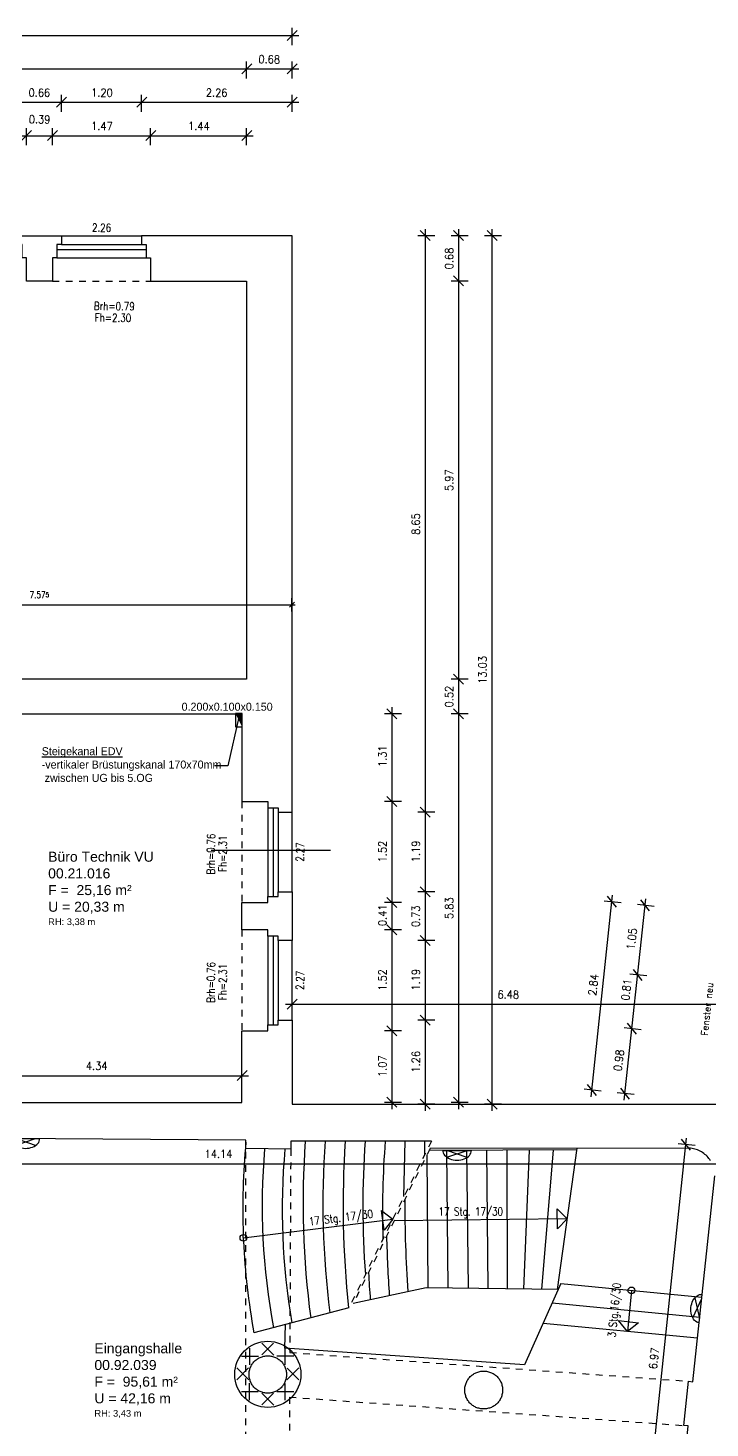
# Model space of a CAD drawing. Header units: metres. Extents: x -7 to 99688, y -10762 to -90.
# Drawn here: x 8.2 to 18.42, y -111.52 to -90.52 of the extents above; entities that cross this region are included whole.
import ezdxf
from ezdxf.enums import TextEntityAlignment as Align

# ---------------------------------------------------------------- set-up
doc = ezdxf.new("R2010")
doc.units = ezdxf.units.M
doc.header["$LTSCALE"] = 0.03
doc.linetypes.add('DOT', pattern=[0])
doc.linetypes.add('GESTRICHELT2', pattern=[4.5, 3, -1.5])
doc.layers.get('0').update_dxf_attribs({"linetype": 'CONTINUOUS'})
doc.layers.get('Defpoints').update_dxf_attribs({"linetype": 'CONTINUOUS'})
for name, color, linetype in [('A_ansicht', 9, 'CONTINUOUS'), ('A_bemaßung', 2, 'CONTINUOUS'), ('A_Elektro', 10, 'CONTINUOUS'), ('A_fenster', 7, 'CONTINUOUS'), ('A_Höhen', 3, 'CONTINUOUS'), ('A_räume', 5, 'CONTINUOUS'), ('A_TECHNOLOGIE', 7, 'CONTINUOUS'), ('A_text', 5, 'CONTINUOUS'), ('A_treppe', 3, 'CONTINUOUS'), ('A_verdeckt', 8, 'GESTRICHELT2'), ('A_wände', 6, 'CONTINUOUS'), ('CKMA0002', 2, 'CONTINUOUS'), ('E__DURCHBR', 2, 'CONTINUOUS'), ('E__LEUCHTEN', 6, 'CONTINUOUS'), ('E__VERSYS', 2, 'CONTINUOUS')]:
    doc.layers.add(name, color=color, linetype=linetype)
doc.styles.add('BOLDSIMP_FNT', font='TXT.shx', dxfattribs={"width": 0.9, "height": 0.12})
doc.styles.add('SIMPLEX', font='simplex.shx', dxfattribs={"width": 0.8, "height": 0.1})
doc.styles.get("Standard").update_dxf_attribs({"font": 'txt', "height": 1})
doc.dimstyles.get("Standard").update_dxf_attribs({"dimtxt": 0.1, "dimasz": 0.05, "dimexe": 0.1, "dimexo": 0, "dimgap": 0.1, "dimtad": 1, "dimdec": 4, "dimrnd": 0.0025, "dimzin": 0, "dimdsep": 46, "dimtxsty": 'SIMPLEX', "dimblk": 'DIMCROSS', "dimblk1": 'DIMCROSS', "dimblk2": 'DIMCROSS', "dimsah": 1, "dimcen": 2.5, "dimdle": 0.025, "dimclrd": 1, "dimclre": 1, "dimclrt": 6, "dimadec": 0, "dimazin": 0, "dimtfac": 1, "dimtdec": 4, "dimtix": 1, "dimtmove": 2, "dimatfit": 3, "dimfxl": 1, "dimtvp": 1, "dimtolj": 1, "dimtzin": 0, "dimarcsym": 0})

# ---------------------------------------------------------------- blocks, each defined once
blk = doc.blocks.new('SLASH1')
at = {"layer": 'A_bemaßung', "color": 2, "linetype": 'Continuous'}
for p, q in [((0.07663, 0.07663), (-0.07319, -0.07319)), ((0, -0.14068), (0, 0.11466))]:
    blk.add_line(p, q, dxfattribs=at)
blk = doc.blocks.new('DIMCROSS')
at = {"color": 0, "linetype": 'ByBlock'}
blk.add_line((-1, 0), (1, 0), dxfattribs=at)
at = {"linetype": 'ByBlock'}
blk.add_line((-0.707107, -0.707107), (0.707107, 0.707107), dxfattribs=at)
blk = doc.blocks.new('*D48')
at = {"layer": 'CKMA0002', "color": 1, "lineweight": -2}
for p, q in [((12.157, -99.273), (12.157, -99.073)), ((4.632, -99.173), (12.107, -99.173))]:
    blk.add_line(p, q, dxfattribs=at)
at = {"layer": 'Defpoints', "color": 0}
for p in [(12.157, -99.173), (12.157, -100.687), (4.582, -103.625)]:
    blk.add_point(p, dxfattribs=at)
at = {"layer": 'CKMA0002', "color": 1, "lineweight": -2, "xscale": 0.05, "yscale": 0.05, "zscale": 0.05, "rotation": 180}
blk.add_blockref('DIMCROSS', (4.582, -99.173), dxfattribs=at)
at = {"layer": 'CKMA0002', "color": 1, "lineweight": -2, "xscale": 0.05, "yscale": 0.05, "zscale": 0.05}
blk.add_blockref('DIMCROSS', (12.157, -99.173), dxfattribs=at)
at = {"layer": 'CKMA0002', "color": 3, "insert": (8.37, -99.023), "char_height": 0.1, "attachment_point": 5, "style": 'SIMPLEX'}
blk.add_mtext('\\A1;7.57{\\A1\\H0.7x\\S5;}', dxfattribs=at)
blk = doc.blocks.new('Deckendurchbruch')
for p, q in [((1, 1), (0, 1)), ((0, 1), (0, 0)), ((0, 0), (1, 0)), ((1, 0), (1, 1))]:
    blk.add_line(p, q)
blk.add_solid([(0, 0), (1, 1), (0, 1)])
blk = doc.blocks.new('A$C72355A88')
at = {"layer": 'E__DURCHBR', "linetype": 'Continuous'}
ref = blk.add_blockref('Deckendurchbruch', (12.368, 26.989), dxfattribs=dict(at, xscale=0.2000000053589736, yscale=0.09999999999999432, zscale=1.1011, rotation=270.0000046056928))
ref.add_attrib('EC_DIM', '0.200x0.100x0.150', (11.56, 27.031), dxfattribs={"linetype": 'Continuous', "height": 0.12})
blk = doc.blocks.new('A$C52207EFF')
at = {"layer": 'E__VERSYS', "color": 7, "linetype": 'Continuous', "ltscale": 5}
for p, q in [((12.419, 26.934), (12.255, 26.207)), ((12.255, 26.207), (12.051, 26.207))]:
    blk.add_line(p, q, dxfattribs=at)
at = {"layer": 'E__VERSYS', "color": 7, "insert": (9.463, 25.962), "char_height": 0.12, "attachment_point": 7}
blk.add_mtext('{\\LSteigekanal EDV\\P}-vertikaler Brüstungskanal 170x70mm \\P zwischen UG bis 5.OG', dxfattribs=at)
blk = doc.blocks.new('Wandleuchte')
at = {"layer": 'E__LEUCHTEN', "color": 6}
for p, q in [((-154, -6), (-153, 8)), ((-153, 8), (-149, 21)), ((-149, 21), (-143, 34)), ((-143, 34), (-134, 47)), ((-134, 47), (-123, 58)), ((-123, 58), (-110, 68)), ((-110, 68), (-94, 77)), ((-110, 68), (107, -6)), ((107, 68), (-110, -6)), ((-94, 77), (-78, 85)), ((-78, 85), (-60, 91)), ((-60, 91), (-41, 95)), ((-41, 95), (-21, 98)), ((-21, 98), (-1, 99)), ((-1, 99), (19, 98)), ((19, 98), (38, 95)), ((38, 95), (57, 91)), ((57, 91), (75, 85)), ((75, 85), (92, 77)), ((92, 77), (107, 68)), ((107, 68), (120, 58)), ((120, 58), (131, 47)), ((131, 47), (140, 34)), ((140, 34), (146, 21)), ((146, 21), (150, 8)), ((150, 8), (152, -6)), ((-154, -6), (152, -6))]:
    blk.add_line(p, q, dxfattribs=at)
blk = doc.blocks.new('Lichtelement')
at = {"layer": 'E__LEUCHTEN', "color": 6, "linetype": 'Continuous', "ltscale": 5}
for p, q in [((11.524, -110.575), (11.524, -110.322)), ((11.703, -110.425), (11.881, -110.246)), ((11.884, -110.427), (11.705, -110.249)), ((12.054, -110.571), (12.054, -110.318)), ((11.328, -110.796), (11.506, -110.617)), ((11.509, -110.798), (11.33, -110.619)), ((11.653, -110.449), (11.401, -110.449)), ((12.184, -110.445), (11.932, -110.445)), ((12.081, -110.797), (12.259, -110.619)), ((12.262, -110.799), (12.083, -110.621)), ((11.521, -111.102), (11.521, -110.85)), ((12.054, -111.105), (12.054, -110.853)), ((11.65, -110.976), (11.398, -110.976)), ((11.703, -111.175), (11.881, -110.997)), ((11.884, -111.178), (11.705, -110.999)), ((12.184, -110.979), (11.932, -110.979))]:
    blk.add_line(p, q, dxfattribs=at)
blk.add_circle((11.794, -110.716), 0.496, dxfattribs=at)

msp = doc.modelspace()

# ---------------------------------------------------------------- linework, layer by layer
at = {"layer": 'A_ansicht', "color": 9, "linetype": 'Continuous'}
for p, q in [((8.70226, -93.63948), (9.90228, -93.63946)), ((8.63227, -93.96948), (9.97227, -93.96947)), ((11.7972, -102.21747), (11.79721, -103.54747)), ((12.15722, -103.47897), (12.1572, -102.28596)), ((11.79721, -104.14248), (11.7972, -105.47249)), ((12.1572, -105.40397), (12.1572, -104.21098))]:
    msp.add_line(p, q, dxfattribs=at)
at = {"layer": 'A_bemaßung', "linetype": 'Continuous'}
for p, q in [((-1.15774, -90.6395), (12.25726, -90.63949)), ((-1.15774, -91.13949), (12.25727, -91.13948)), ((-1.15773, -91.63949), (12.25728, -91.63948)), ((-0.45273, -92.13949), (11.57727, -92.13947)), ((14.15721, -106.76483), (14.15721, -93.53949)), ((14.65722, -106.73647), (14.6572, -93.53949)), ((15.15722, -106.76481), (15.1572, -93.5395)), ((13.65721, -106.73647), (13.65721, -100.70948)), ((16.63974, -106.55219), (16.96206, -103.53005)), ((17.13693, -106.60521), (17.45923, -103.58307)), ((12.05727, -105.16482), (18.73889, -105.16482)), ((6.96722, -106.23645), (11.50721, -106.23645)), ((17.32485, -114.30168), (18.07103, -107.17153)), ((4.30177, -107.55648), (18.63971, -107.55648))]:
    msp.add_line(p, q, dxfattribs=at)
at = {"layer": 'A_fenster', "linetype": 'Continuous'}
for p, q in [((8.63228, -93.8445), (9.97228, -93.84448)), ((8.70228, -93.76947), (9.90226, -93.76948)), ((11.87722, -102.21747), (11.8772, -103.54747)), ((11.9522, -102.28597), (11.95221, -103.47896)), ((11.87722, -104.14248), (11.8772, -105.47248)), ((11.9522, -104.21098), (11.95221, -105.40397))]:
    msp.add_line(p, q, dxfattribs=at)
at = {"layer": 'A_TECHNOLOGIE'}
msp.add_line((10.94726, -102.85303), (12.7356, -102.85303), dxfattribs=at)
at = {"layer": 'A_treppe', "linetype": 'Continuous'}
for p, q in [((13.83581, -108.049), (13.85344, -107.21713)), ((14.14531, -107.21715), (14.14408, -107.42616)), ((14.17779, -107.42568), (14.19406, -109.4172)), ((16.42625, -107.35082), (14.21079, -107.35903)), ((14.49677, -109.42127), (14.47932, -107.35804)), ((14.77235, -107.35695), (14.79664, -109.42529)), ((15.09918, -109.42938), (15.08029, -107.3558)), ((15.37927, -107.35471), (15.3808, -109.43317)), ((15.63366, -109.4366), (15.71815, -107.35345)), ((16.07032, -107.35214), (15.8952, -109.4401)), ((16.13877, -109.44338), (16.42987, -107.32461)), ((16.18786, -109.35485), (15.64291, -110.5753)), ((16.18786, -109.35485), (18.30162, -109.55772)), ((14.16627, -109.41683), (13.07602, -109.6517)), ((16.14828, -109.44352), (14.16627, -109.41683)), ((13.00933, -109.71882), (11.58716, -110.09315)), ((18.26912, -109.86276), (16.05592, -109.65032)), ((12.04928, -110.32483), (12.05727, -109.96939)), ((18.23589, -110.17467), (15.921, -109.95246)), ((15.64291, -110.5753), (12.04928, -110.32483))]:
    msp.add_line(p, q, dxfattribs=at)
at = {"layer": 'A_treppe', "color": 1, "linetype": 'Continuous'}
for p, q in [((11.42772, -108.66762), (13.6686, -108.38684)), ((16.28432, -108.38401), (13.68967, -108.41189)), ((11.42982, -108.71757), (11.42562, -108.61767)), ((17.24474, -109.45628), (17.18546, -110.07384))]:
    msp.add_line(p, q, dxfattribs=at)
for points in [[(13.6686, -108.38684), (13.53841, -108.55432), (13.50112, -108.25665), (13.6686, -108.38684)], [(16.28432, -108.38401), (16.13593, -108.5356), (16.13273, -108.23562), (16.28432, -108.38401)], [(17.18546, -110.07384), (17.05317, -109.90801), (17.35129, -109.94155), (17.18546, -110.07384)]]:
    msp.add_lwpolyline(points, dxfattribs=at)
for centre in [(11.42772, -108.66762), (17.24474, -109.45628)]:
    msp.add_circle(centre, 0.05, dxfattribs=at)
at = {"layer": 'A_treppe', "linetype": 'Continuous'}
for centre, radius, start, end in [((21.75122, -108.23372), 10.33274, 174.446564, 182.129516), ((25.46261, -108.14364), 13.13892, 175.955223, 187.547041), ((25.61647, -108.13985), 12.99667, 175.927794, 187.310018), ((27.73238, -108.16279), 14.80897, 176.338104, 186.035293), ((26.86845, -108.20288), 13.64941, 175.857999, 184.267893), ((27.09994, -108.27158), 13.58637, 175.548541, 181.75296), ((21.43245, -108.189), 9.72369, 174.953012, 190.827264), ((22.19071, -108.24383), 10.18042, 174.893279, 189.614353), ((32.11803, -108.21029), 18.26847, 179.616619, 183.971592), ((21.75122, -108.23372), 10.33274, 182.68396, 190.36703), ((33.55248, -108.17924), 19.98303, 181.332283, 183.891572), ((33.09751, -108.09932), 19.8236, 183.157172, 184.332404)]:
    msp.add_arc(centre, radius, start, end, dxfattribs=at)
at = {"layer": 'A_verdeckt'}
for p, q in [((8.56728, -94.31949), (10.03727, -94.31949)), ((11.40721, -102.12448), (11.40721, -103.64046)), ((11.40722, -104.04949), (11.40721, -105.56547)), ((14.24753, -107.21718), (13.00933, -109.71882)), ((11.46726, -114.07783), (11.46626, -107.32983)), ((12.13827, -107.33883), (12.12378, -110.38804)), ((14.22601, -107.32825), (13.07602, -109.6517)), ((12.12378, -110.38804), (18.10125, -110.81881)), ((12.12059, -111.0565), (12.10625, -114.07481)), ((12.12059, -111.0565), (18.03057, -111.48242))]:
    msp.add_line(p, q, dxfattribs=at)
at = {"layer": 'A_wände', "linetype": 'Continuous'}
for points in [[(7.5972, -100.80949), (11.4072, -100.80947), (11.40721, -102.12448), (11.79722, -102.12446), (11.7972, -102.21747), (11.95221, -102.21747), (11.9522, -102.28597), (12.15726, -102.28598), (12.15726, -93.63948), (9.90227, -93.63947), (9.90226, -93.76948), (9.97228, -93.76949), (9.97227, -93.96947), (10.03727, -93.96949), (10.03727, -94.31949), (11.47726, -94.3195), (11.47728, -100.28948), (6.06726, -100.28947), (6.06725, -100.45949), (6.17976, -100.45949), (6.26726, -100.80948)], [(8.17727, -93.96948), (8.11227, -93.96948), (8.11227, -93.76949), (8.04227, -93.76947), (8.04226, -93.63948), (8.70227, -93.63949), (8.70228, -93.76947), (8.63227, -93.76949), (8.63227, -93.96948), (8.56727, -93.96948), (8.56728, -94.31949), (8.17727, -94.31949), (8.17727, -93.96948)], [(11.40721, -103.64046), (11.79722, -103.64047), (11.79721, -103.54747), (11.95222, -103.54747), (11.95221, -103.47896), (12.15722, -103.47897), (12.15726, -104.21098), (11.9522, -104.21098), (11.9522, -104.14249), (11.79721, -104.14248), (11.79722, -104.04949), (11.40722, -104.04949), (11.40721, -103.64046)], [(14.24753, -107.21718), (12.13828, -107.21683), (12.13827, -107.33883), (11.46626, -107.32983), (11.4672, -107.20392), (6.4623, -107.16686), (6.20827, -106.416), (6.09727, -106.41599), (6.09727, -106.2495), (6.85725, -106.24949), (6.85727, -105.33449), (6.97727, -105.33448), (6.97727, -103.54948), (7.0672, -103.54949), (7.06722, -106.63647), (11.40721, -106.63645), (11.40721, -105.56547), (11.79722, -105.56548), (11.7972, -105.47249), (11.95222, -105.47249), (11.95221, -105.40397), (12.15727, -105.40396), (12.15727, -106.66483), (18.6389, -106.66481)], [(18.43215, -107.51343), (18.42022, -107.49549), (18.40734, -107.47819), (18.39359, -107.46161), (18.379, -107.44577), (18.36358, -107.4307), (18.3474, -107.41645), (18.33051, -107.40309), (18.31291, -107.39064), (18.29472, -107.37909), (18.27592, -107.36856), (18.25662, -107.35898), (18.23682, -107.35045), (18.21662, -107.34295), (18.19605, -107.33653), (18.17517, -107.3312), (18.15404, -107.32696), (18.13272, -107.32384), (18.11126, -107.32181), (14.22601, -107.32825)], [(18.95799, -111.99889), (18.06847, -111.74617), (18.09584, -111.48936), (18.03057, -111.48242), (18.10126, -110.81882), (18.16652, -110.82578), (18.49526, -107.73854)], [(12.07443, -110.70295), (12.07489, -110.71758), (12.07451, -110.73227), (12.07335, -110.74691), (12.07145, -110.76147), (12.06879, -110.7759), (12.06535, -110.79019), (12.06118, -110.80427), (12.05629, -110.81812), (12.05066, -110.83168), (12.04434, -110.84495), (12.03734, -110.85786), (12.02966, -110.87037), (12.02133, -110.88249), (12.0124, -110.89413), (12.00286, -110.9053), (11.99275, -110.91598), (11.9821, -110.92607), (11.97093, -110.93562), (11.95929, -110.94454), (11.94718, -110.95287), (11.93466, -110.96056), (11.92176, -110.96757), (11.90848, -110.97387), (11.89492, -110.9795), (11.88108, -110.98441), (11.867, -110.98858), (11.85273, -110.99202), (11.83827, -110.9947), (11.82373, -110.99661), (11.80907, -110.99774), (11.79441, -110.99815), (11.77971, -110.99777), (11.76507, -110.99661), (11.75051, -110.9947), (11.73609, -110.99203), (11.72181, -110.98861), (11.70771, -110.98444), (11.69386, -110.97955), (11.6803, -110.97391), (11.66704, -110.96761), (11.65412, -110.9606), (11.64161, -110.95292), (11.62951, -110.94461), (11.61786, -110.93566), (11.60669, -110.92611), (11.59603, -110.916), (11.58594, -110.90537), (11.57639, -110.8942), (11.56745, -110.88252), (11.55912, -110.87043), (11.55145, -110.85791), (11.54444, -110.84502), (11.53812, -110.83177), (11.53249, -110.8182), (11.52761, -110.80436), (11.52343, -110.79028), (11.52, -110.776), (11.51732, -110.76154), (11.51539, -110.74701), (11.51425, -110.73235), (11.51384, -110.71768), (11.51424, -110.70299), (11.51539, -110.68835), (11.5173, -110.67379), (11.51996, -110.65936), (11.5234, -110.64508), (11.52756, -110.631), (11.53248, -110.61715), (11.53809, -110.60358), (11.54441, -110.59031), (11.55143, -110.57742), (11.55909, -110.5649), (11.56741, -110.55279), (11.57635, -110.54115), (11.58588, -110.52998), (11.596, -110.51932), (11.60665, -110.50922), (11.61782, -110.49969), (11.62946, -110.49073), (11.64158, -110.48242), (11.65407, -110.47474), (11.66698, -110.46773), (11.68023, -110.4614), (11.69381, -110.45579), (11.70764, -110.4509), (11.72171, -110.44674), (11.73601, -110.44331), (11.75044, -110.44062), (11.76501, -110.43869), (11.77965, -110.43754), (11.79432, -110.43715), (11.80899, -110.43754), (11.82363, -110.43868), (11.8382, -110.4406), (11.85264, -110.44326), (11.86692, -110.44672), (11.88099, -110.45088), (11.89484, -110.45578), (11.90842, -110.46139), (11.92165, -110.46773), (11.93456, -110.47474), (11.94709, -110.48241), (11.95917, -110.49071), (11.97084, -110.49966), (11.98201, -110.50919), (11.99264, -110.51931), (12.00277, -110.52996), (12.0123, -110.54112), (12.02125, -110.55277), (12.02955, -110.56486), (12.03723, -110.57739), (12.04424, -110.59028), (12.05056, -110.60354), (12.05618, -110.61712), (12.06108, -110.63094), (12.06524, -110.64502), (12.06869, -110.65931), (12.07137, -110.67376), (12.07328, -110.68831), (12.07443, -110.70295)], [(15.31429, -110.93601), (15.31473, -110.95081), (15.31434, -110.96568), (15.31316, -110.98051), (15.31124, -110.99525), (15.30853, -111.00988), (15.30506, -111.02433), (15.30084, -111.03859), (15.29587, -111.05262), (15.29018, -111.06635), (15.2838, -111.07977), (15.27671, -111.09286), (15.26893, -111.10552), (15.26051, -111.11779), (15.25146, -111.12958), (15.2418, -111.14091), (15.23157, -111.15168), (15.22077, -111.16193), (15.20946, -111.17159), (15.19767, -111.18065), (15.18543, -111.18908), (15.17274, -111.19686), (15.15966, -111.20395), (15.14624, -111.21035), (15.1325, -111.21604), (15.11849, -111.22101), (15.10423, -111.22524), (15.08976, -111.22871), (15.07515, -111.23142), (15.06041, -111.23336), (15.04558, -111.23453), (15.03072, -111.23492), (15.01584, -111.23453), (15.00102, -111.23335), (14.98626, -111.23141), (14.97165, -111.22871), (14.95719, -111.22524), (14.94293, -111.22102), (14.92892, -111.21607), (14.91517, -111.21036), (14.90176, -111.20398), (14.88868, -111.19687), (14.876, -111.18911), (14.86375, -111.18069), (14.85194, -111.17164), (14.84062, -111.16199), (14.82983, -111.15173), (14.8196, -111.14093), (14.80995, -111.12963), (14.80089, -111.11784), (14.79247, -111.10559), (14.78471, -111.09291), (14.7776, -111.07984), (14.7712, -111.06642), (14.7655, -111.05268), (14.76055, -111.03867), (14.75633, -111.02439), (14.75285, -111.00993), (14.75015, -110.99532), (14.74821, -110.98059), (14.74704, -110.96575), (14.74664, -110.95091), (14.74706, -110.93602), (14.7482, -110.92122), (14.75014, -110.90648), (14.75285, -110.89187), (14.75632, -110.87741), (14.76054, -110.86315), (14.76551, -110.84912), (14.7712, -110.83539), (14.77759, -110.82195), (14.78468, -110.80888), (14.79246, -110.79621), (14.80086, -110.78394), (14.80992, -110.77216), (14.81958, -110.76084), (14.82982, -110.75005), (14.8406, -110.7398), (14.85192, -110.73015), (14.86371, -110.72108), (14.87597, -110.71268), (14.88864, -110.7049), (14.9017, -110.69782), (14.91512, -110.69142), (14.92887, -110.68573), (14.94289, -110.68077), (14.95715, -110.67654), (14.97162, -110.67307), (14.98622, -110.67035), (15.00096, -110.66842), (15.0158, -110.66725), (15.03064, -110.66686), (15.04552, -110.66725), (15.06033, -110.66842), (15.07507, -110.67037), (15.08969, -110.67307), (15.10415, -110.67653), (15.11842, -110.68075), (15.13243, -110.68573), (15.14618, -110.69141), (15.1596, -110.69779), (15.17266, -110.70489), (15.18533, -110.71267), (15.1976, -110.72108), (15.20938, -110.73014), (15.22071, -110.7398), (15.23148, -110.75003), (15.24173, -110.76083), (15.2514, -110.77213), (15.26044, -110.78394), (15.26885, -110.79617), (15.27664, -110.80887), (15.28373, -110.82193), (15.29013, -110.83534), (15.29581, -110.8491), (15.30079, -110.8631), (15.30501, -110.87736), (15.30847, -110.89181), (15.31118, -110.90644), (15.31312, -110.92118), (15.31429, -110.93601)]]:
    msp.add_lwpolyline(points, dxfattribs=at)

# ---------------------------------------------------------------- block references
at = {"layer": 'A_bemaßung', "color": 7}
for p in [(12.15727, -90.63946), (11.47727, -91.13949), (12.15727, -91.13948), (8.70227, -91.63947), (9.90227, -91.63948), (12.15727, -91.6395), (8.17727, -92.1395), (8.56727, -92.1395), (10.03726, -92.13949), (11.47728, -92.1395), (12.15727, -105.16483), (11.40721, -106.23645)]:
    msp.add_blockref('SLASH1', p, dxfattribs=at)
for p, rotation in [((14.15722, -93.63948), 90), ((14.65722, -93.63947), 90), ((15.15721, -93.6395), 90), ((14.65722, -94.31948), 90), ((14.65722, -94.31948), 90), ((14.6572, -100.28947), 90), ((14.6572, -100.28947), 90), ((13.6572, -100.80949), 90), ((14.6572, -100.80949), 90), ((14.6572, -100.80949), 90), ((13.65722, -102.12447), 90), ((13.65722, -102.12447), 90), ((14.15722, -102.28597), 90), ((14.15722, -102.28597), 90), ((14.15721, -103.47896), 90), ((14.15721, -103.47896), 90), ((13.65721, -103.64047), 90), ((13.65721, -103.64047), 90), ((16.95144, -103.62948), 83.903515), ((17.44862, -103.6825), 83.90655500000003), ((13.65721, -104.04946), 90), ((13.65721, -104.04946), 90), ((14.15722, -104.21098), 90), ((14.15722, -104.21098), 90), ((17.33731, -104.72633), 83.90655500000003), ((14.1572, -105.40396), 90), ((14.1572, -105.40396), 90), ((13.65721, -105.56547), 90), ((13.65721, -105.56547), 90), ((17.25142, -105.53174), 83.90655500000003), ((16.65037, -106.45275), 83.903515), ((17.14755, -106.50577), 83.90655500000003), ((13.6572, -106.63647), 90), ((14.1572, -106.66482), 90), ((14.65721, -106.63646), 90), ((15.1572, -106.66483), 90), ((18.06055, -107.27097), 83.98371299999997)]:
    msp.add_blockref('SLASH1', p, dxfattribs=dict(at, rotation=rotation))
at = {"layer": 'A_Elektro'}
for name in ['A$C72355A88', 'A$C52207EFF']:
    msp.add_blockref(name, (-1.05773, -127.79448), dxfattribs=at)
at = {"layer": 'E__LEUCHTEN', "color": 7, "linetype": 'Continuous', "ltscale": 5, "yscale": 0.001400000000003843, "zscale": 0.0014}
for p, xscale, rotation in [((8.1639, -107.1882), -0.001400000000000289, 179.6723066862164), ((14.6335, -107.36584), -0.001400000000000289, 179.6723066862164), ((18.2752, -109.72618), 0.001399999999998745, 84.04842482302061)]:
    msp.add_blockref('Wandleuchte', p, dxfattribs=dict(at, xscale=xscale, rotation=rotation))
at = {"layer": 'E__LEUCHTEN', "color": 1, "linetype": 'Continuous'}
msp.add_blockref('Lichtelement', (0, 0), dxfattribs=at)

# ---------------------------------------------------------------- texts
at = {"layer": 'A_bemaßung', "color": 7, "linetype": 'DOT', "style": 'BOLDSIMP_FNT', "width": 0.9}
for s, rotation, p in [('0.68', 359.4, (11.65271, -91.08948)), ('0.66', 359.4, (8.2077, -91.58948)), ('1.20', 359.4, (9.14542, -91.58949)), ('2.26', 359.4, (10.8652, -91.58948)), ('0.39', 359.4, (8.21028, -91.98949)), ('1.47', 359.4, (9.14541, -92.08948)), ('1.44', 359.4, (10.59783, -92.08949)), ('0.68', 89.4, (14.6072, -94.14406)), ('5.97', 89.4, (14.60721, -97.46905)), ('8.65', 89.4, (14.1072, -98.1273)), ('13.03', 89.4, (15.1072, -100.36044)), ('0.52', 89.4, (14.6072, -100.71405)), ('1.31', 89.4, (13.60719, -101.60842)), ('1.52', 89.4, (13.6072, -103.03934)), ('1.19', 89.4, (14.1072, -103.03676)), ('0.41', 89.4, (13.60721, -103.9941)), ('0.73', 89.4, (14.10721, -104.00955)), ('5.83', 89.4, (14.60719, -103.88755)), ('1.52', 89.4, (13.6072, -104.96435)), ('1.19', 89.4, (14.10718, -104.96176)), ('6.48', 359.4, (15.23607, -105.1148)), ('1.07', 89.4, (13.60719, -106.25783)), ('1.26', 89.4, (14.1072, -106.19126)), ('6.97', 83, (17.65903, -110.64968))]:
    msp.add_text(s, height=0.12, rotation=rotation, dxfattribs=at).set_placement(p, align=Align.BOTTOM_LEFT)
at = {"layer": 'A_bemaßung', "color": 7, "linetype": 'Continuous', "style": 'BOLDSIMP_FNT', "width": 0.9}
for s, p in [('1.05', (17.32636, -104.35766)), ('2.84', (16.75015, -105.0474)), ('0.81', (17.24501, -105.1205)), ('0.98', (17.13205, -106.17967))]:
    msp.add_text(s, height=0.12, rotation=83, dxfattribs=at).set_placement(p, align=Align.BOTTOM_LEFT)
at = {"layer": 'A_bemaßung', "color": 7, "linetype": 'DOT', "style": 'BOLDSIMP_FNT', "width": 0.9}
for s, p in [('4.34', (9.0675, -106.18645)), ('14.14', (10.84676, -107.50648))]:
    msp.add_text(s, height=0.12, dxfattribs=at).set_placement(p, align=Align.BOTTOM_LEFT)
at = {"layer": 'A_Höhen', "linetype": 'Continuous', "style": 'SIMPLEX', "width": 0.8}
for s, rotation, p in [('2.26', 359.4, (9.30227, -93.51947)), ('Brh=0.79', 359.4, (9.49372, -94.69574)), ('Fh=2.30', 359.4, (9.47389, -94.86989)), ('Brh=0.76', 89.4, (10.94185, -102.91278)), ('Fh=2.31', 89.4, (11.11782, -102.90746)), ('2.27', 89.4, (12.27721, -102.88247)), ('Brh=0.76', 89.4, (10.94185, -104.83779)), ('Fh=2.31', 89.4, (11.11782, -104.83247)), ('2.27', 89.4, (12.27723, -104.80748))]:
    msp.add_text(s, height=0.12, rotation=rotation, dxfattribs=at).set_placement(p, align=Align.MIDDLE_CENTER)
at = {"layer": 'A_räume', "linetype": 'Continuous', "char_height": 0.15, "width": 6.6459, "attachment_point": 1}
for s, insert in [('\\fArial|b0|i0|c0|p34;Büro Technik VU\\P00.21.016\\PF =  25,16 m²\\PU = 20,33 m\\P\\H0.1;RH: 3,38 m', (8.50175, -102.87782)), ('\\fArial|b0|i0|c0|p34;Eingangshalle\\P00.92.039\\PF =  95,61 m²\\PU = 42,16 m\\P\\H0.1;RH: 3,43 m', (9.19482, -110.25015))]:
    msp.add_mtext(s, dxfattribs=dict(at, insert=insert))
at = {"layer": 'A_text', "linetype": 'Continuous', "insert": (18.28922, -105.63124), "char_height": 0.1, "width": 1.1421, "attachment_point": 1, "rotation": 84}
msp.add_mtext('{\\Fsimplex.shx;Fenster neu}', dxfattribs=at)
at = {"layer": 'A_treppe', "color": 1, "linetype": 'Continuous', "style": 'SIMPLEX', "width": 0.8}
for s, rotation, p in [('17 Stg. 17/30', 7.1, (12.89004, -108.36476)), ('3 Stg.16/30', 84.4, (16.98801, -109.75087))]:
    msp.add_text(s, height=0.12, rotation=rotation, dxfattribs=at).set_placement(p, align=Align.MIDDLE_CENTER)
msp.add_text('17 Stg. 17/30', height=0.12, dxfattribs=at).set_placement((14.83692, -108.27368), align=Align.MIDDLE_CENTER)

# ---------------------------------------------------------------- dimensions: what is measured, and where the dimension line sits
at = {"layer": 'CKMA0002'}
dim = msp.add_linear_dim(base=(12.15726, -99.17254), p1=(4.58226, -103.62484), p2=(12.15726, -100.68666), text='7.57{\\A1\\H0.7x\\S5;}', dimstyle='Standard', override={"dimexo": 1.414117, "dimrnd": 0.005, "dimse1": 1, "dimclrt": 3}, dxfattribs=at)
dim.commit()
dim.dimension.update_dxf_attribs({"geometry": '*D48', "text_midpoint": (8.36976, -99.02254)})

doc.saveas('drawing.dxf')
